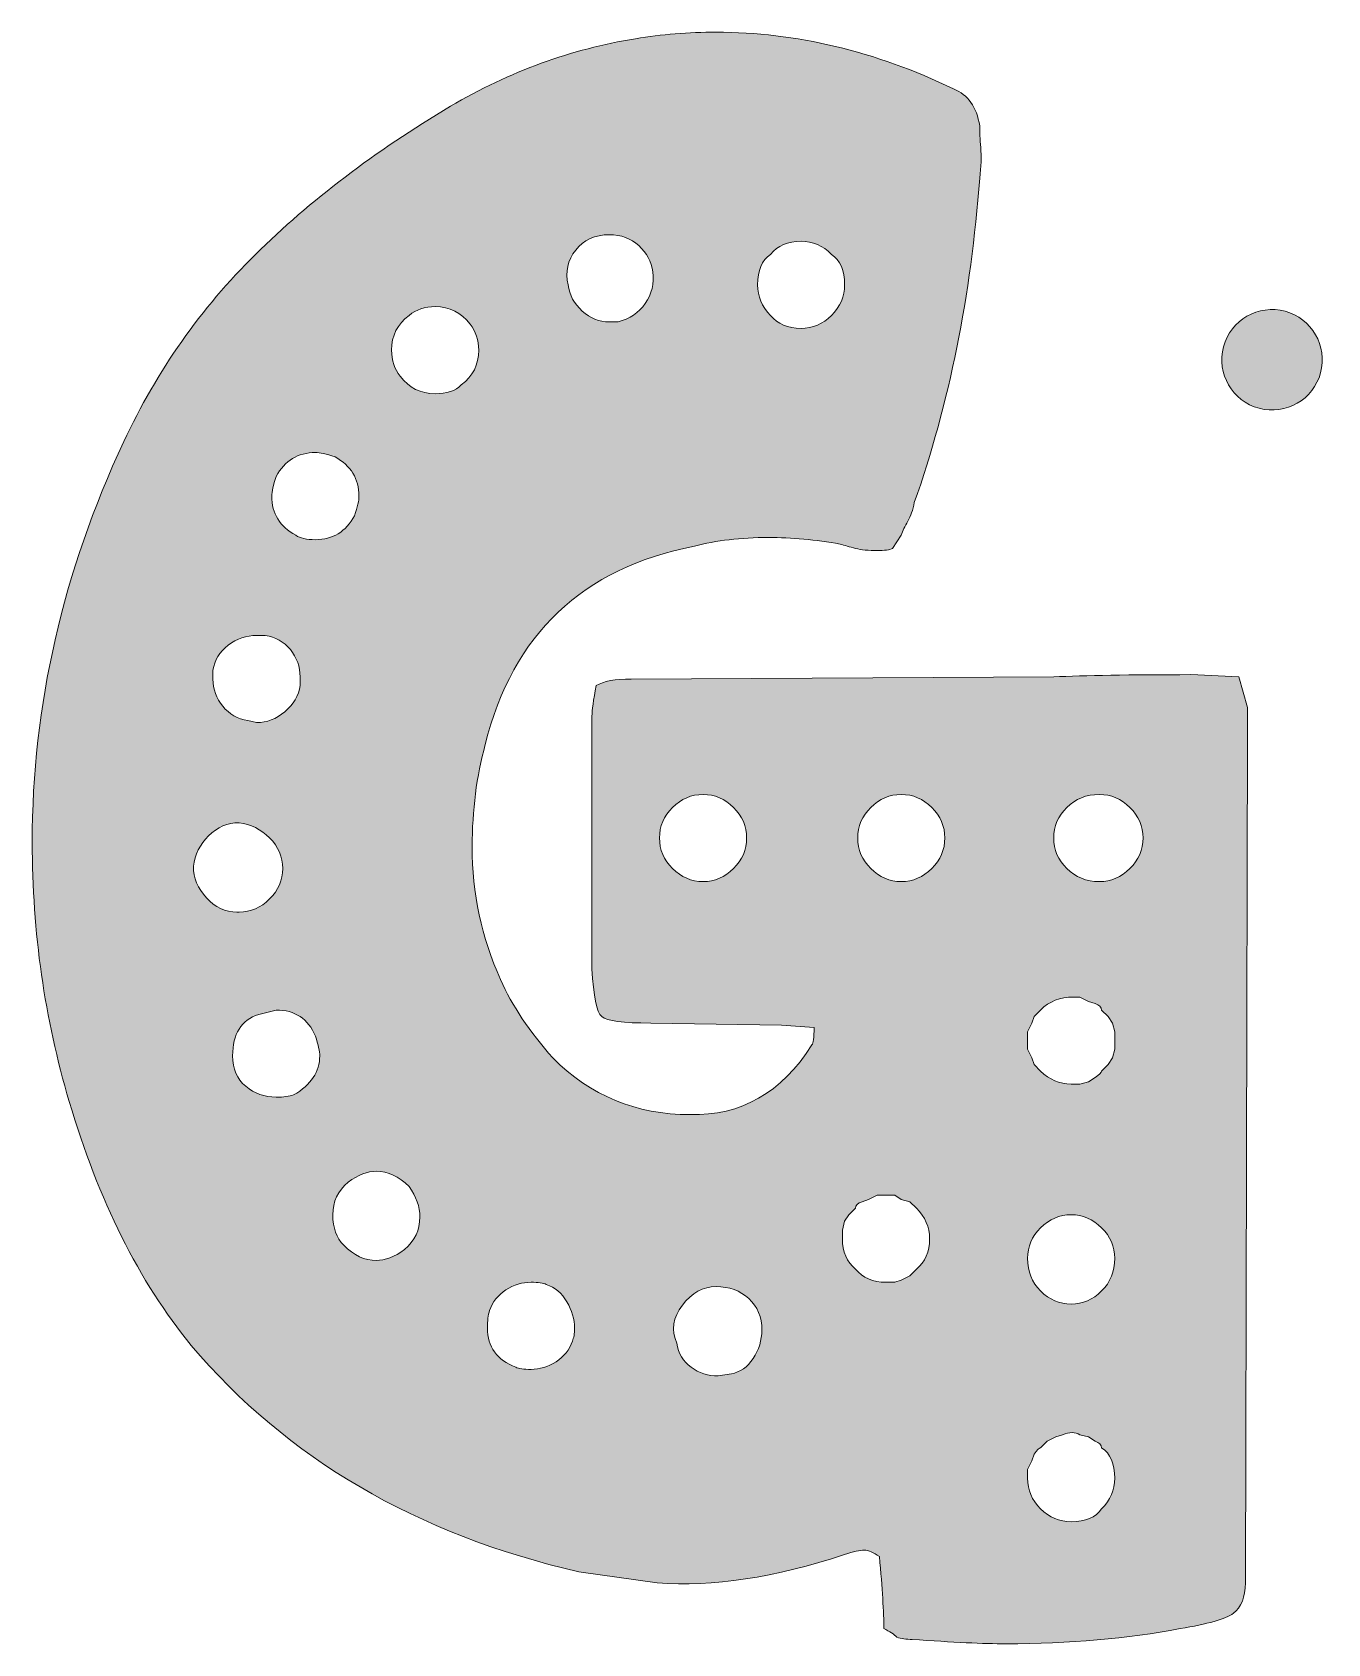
# Model space of a CAD drawing. Header units: inches. Extents: x 111 to 968, y -1008 to -73.
# Drawn here: x 298.6 to 477, y -1007.6 to -785.7 of the extents above; entities that cross this region are included whole.
import ezdxf

# ---------------------------------------------------------------- set-up
doc = ezdxf.new("R2010")
doc.units = ezdxf.units.IN
doc.header["$MEASUREMENT"] = 0
doc.layers.add('Layer 1', color=7, linetype='Continuous')

# ---------------------------------------------------------------- blocks, each defined once
blk = doc.blocks.new('block 2')
at = {"layer": 'Layer 1', "true_color": 0xffffff}
h = blk.add_hatch(color=7, dxfattribs=at)
h.dxf.hatch_style = 2
edge = h.paths.add_edge_path()
edge.add_spline(control_points=[(458.17, -874.18), (449.77, -874.18), (443.47, -874.28), (439.27, -874.48), (439.27, -874.48), (381.09, -874.78), (381.09, -874.78), (378.89, -874.78), (377.29, -875.08), (376.29, -875.68), (375.89, -877.68), (375.69, -879.08), (375.69, -879.88), (375.69, -879.88), (375.69, -890.08), (375.69, -890.08), (375.69, -890.08), (375.69, -914.67), (375.69, -914.67), (375.89, -918.47), (376.34, -920.66), (377.04, -921.26), (377.74, -921.86), (379.99, -922.16), (383.79, -922.16), (383.79, -922.16), (401.79, -922.46), (401.79, -922.46), (401.79, -922.46), (406.28, -922.76), (406.28, -922.76), (406.28, -924.17), (406.18, -924.97), (405.98, -925.16), (401.79, -931.76), (396.19, -934.96), (389.19, -934.76), (381.79, -934.76), (375.49, -932.16), (370.3, -926.96), (367.1, -923.36), (364.7, -919.76), (363.1, -916.17), (360.5, -910.37), (359.2, -904.27), (359.2, -897.87), (359.2, -892.88), (359.8, -888.18), (361, -883.78), (364.8, -868.59), (374.39, -859.49), (389.79, -856.49), (392.79, -855.69), (396.19, -855.29), (399.99, -855.29), (403.18, -855.29), (406.48, -855.59), (409.88, -856.19), (410.48, -856.39), (411.18, -856.59), (411.98, -856.79), (412.78, -856.99), (413.78, -857.09), (414.98, -857.09), (415.98, -857.09), (416.68, -856.99), (417.08, -856.79), (417.08, -856.79), (418.28, -854.99), (418.28, -854.99), (418.48, -854.39), (418.78, -853.74), (419.18, -853.04), (419.58, -852.34), (419.88, -851.49), (420.08, -850.49), (424.88, -836.89), (427.88, -822), (429.08, -805.8), (429.27, -804.21), (429.33, -802.8), (429.23, -801.6), (429.12, -800.4), (429.08, -799.41), (429.08, -798.61), (428.67, -796.01), (427.47, -794.31), (425.48, -793.51), (414.68, -788.31), (403.78, -785.71), (392.79, -785.71), (388.99, -785.71), (385.29, -786.01), (381.69, -786.61), (372.89, -788.01), (364.4, -791.11), (356.2, -795.91), (345.8, -802.11), (336.86, -808.91), (329.36, -816.3), (321.86, -823.7), (315.81, -832.3), (311.22, -842.09), (302.82, -860.08), (298.62, -878.48), (298.62, -897.27), (298.62, -909.67), (300.32, -921.56), (303.72, -932.96), (307.72, -946.56), (313.32, -957.75), (320.51, -966.55), (333.71, -982.14), (351.5, -992.54), (373.9, -997.74), (373.9, -997.74), (384.69, -999.24), (384.69, -999.24), (392.29, -999.84), (400.89, -998.54), (410.48, -995.34), (411.68, -994.94), (412.58, -994.74), (413.18, -994.74), (413.78, -994.74), (414.48, -995.04), (415.28, -995.64), (415.68, -1000.04), (415.88, -1003.33), (415.88, -1005.54), (416.68, -1005.93), (417.28, -1006.33), (417.68, -1006.74), (418.28, -1006.93), (418.98, -1007.04), (419.78, -1007.04), (425.37, -1007.43), (429.68, -1007.64), (432.68, -1007.64), (441.47, -1007.64), (449.47, -1006.93), (456.67, -1005.54), (460.46, -1004.94), (462.91, -1004.23), (464.01, -1003.44), (465.11, -1002.64), (465.66, -1001.23), (465.66, -999.24), (465.66, -999.24), (465.96, -882.28), (465.96, -882.28), (465.96, -882.28), (465.96, -878.68), (465.96, -878.68), (465.96, -878.68), (464.76, -874.48), (464.76, -874.48), (464.76, -874.48), (458.17, -874.18), (458.17, -874.18)], knot_values=[0, 0, 0, 0, 1, 1, 1, 2, 2, 2, 3, 3, 3, 4, 4, 4, 5, 5, 5, 6, 6, 6, 7, 7, 7, 8, 8, 8, 9, 9, 9, 10, 10, 10, 11, 11, 11, 12, 12, 12, 13, 13, 13, 14, 14, 14, 15, 15, 15, 16, 16, 16, 17, 17, 17, 18, 18, 18, 19, 19, 19, 20, 20, 20, 21, 21, 21, 22, 22, 22, 23, 23, 23, 24, 24, 24, 25, 25, 25, 26, 26, 26, 27, 27, 27, 28, 28, 28, 29, 29, 29, 30, 30, 30, 31, 31, 31, 32, 32, 32, 33, 33, 33, 34, 34, 34, 35, 35, 35, 36, 36, 36, 37, 37, 37, 38, 38, 38, 39, 39, 39, 40, 40, 40, 41, 41, 41, 42, 42, 42, 43, 43, 43, 44, 44, 44, 45, 45, 45, 46, 46, 46, 47, 47, 47, 48, 48, 48, 49, 49, 49, 50, 50, 50, 51, 51, 51, 52, 52, 52, 53, 53, 53, 53], degree=3, periodic=1)
edge = h.paths.add_edge_path()
edge.add_spline(control_points=[(395.19, -900.87), (393.99, -902.07), (392.59, -902.67), (390.99, -902.67), (389.39, -902.67), (387.99, -902.07), (386.79, -900.87), (385.59, -899.67), (384.99, -898.28), (384.99, -896.67), (384.99, -895.07), (385.59, -893.67), (386.79, -892.47), (387.99, -891.27), (389.39, -890.68), (390.99, -890.68), (392.59, -890.68), (393.99, -891.27), (395.19, -892.47), (396.39, -893.67), (396.99, -895.07), (396.99, -896.67), (396.99, -898.28), (396.39, -899.67), (395.19, -900.87)], knot_values=[0, 0, 0, 0, 1, 1, 1, 2, 2, 2, 3, 3, 3, 4, 4, 4, 5, 5, 5, 6, 6, 6, 7, 7, 7, 8, 8, 8, 8], degree=3, periodic=1)
edge = h.paths.add_edge_path()
edge.add_spline(control_points=[(400.29, -816.3), (401.28, -815.1), (402.69, -814.5), (404.48, -814.5), (406.08, -814.5), (407.48, -815.1), (408.68, -816.3), (409.88, -817.1), (410.48, -818.5), (410.48, -820.5), (410.48, -822.1), (409.88, -823.5), (408.68, -824.7), (407.48, -825.9), (406.08, -826.5), (404.48, -826.5), (402.69, -826.5), (401.28, -825.9), (400.29, -824.7), (399.09, -823.5), (398.49, -822.1), (398.49, -820.5), (398.49, -818.5), (399.09, -817.1), (400.29, -816.3)], knot_values=[0, 0, 0, 0, 1, 1, 1, 2, 2, 2, 3, 3, 3, 4, 4, 4, 5, 5, 5, 6, 6, 6, 7, 7, 7, 8, 8, 8, 8], degree=3, periodic=1)
edge = h.paths.add_edge_path()
edge.add_spline(control_points=[(373.45, -815.7), (374.54, -814.3), (376.09, -813.6), (378.09, -813.6), (379.69, -813.6), (381.04, -814.1), (382.14, -815.1), (383.24, -816.1), (383.89, -817.3), (384.09, -818.7), (384.29, -820.3), (383.94, -821.75), (383.04, -823.05), (382.14, -824.35), (380.89, -825.2), (379.29, -825.6), (379.29, -825.6), (378.09, -825.6), (378.09, -825.6), (376.69, -825.6), (375.44, -825.1), (374.35, -824.1), (373.24, -823.1), (372.59, -821.9), (372.4, -820.5), (371.99, -818.7), (372.34, -817.1), (373.45, -815.7)], knot_values=[0, 0, 0, 0, 1, 1, 1, 2, 2, 2, 3, 3, 3, 4, 4, 4, 5, 5, 5, 6, 6, 6, 7, 7, 7, 8, 8, 8, 9, 9, 9, 9], degree=3, periodic=1)
edge = h.paths.add_edge_path()
edge.add_spline(control_points=[(332.21, -846.89), (333.41, -844.69), (335.21, -843.59), (337.61, -843.59), (338.21, -843.59), (339.11, -843.79), (340.31, -844.19), (342.5, -845.39), (343.61, -847.19), (343.61, -849.59), (343.61, -850.19), (343.4, -851.09), (343.01, -852.29), (341.81, -854.49), (340.01, -855.59), (337.61, -855.59), (336.41, -855.59), (335.51, -855.39), (334.91, -854.99), (332.71, -853.79), (331.61, -851.99), (331.61, -849.59), (331.61, -848.99), (331.81, -848.09), (332.21, -846.89)], knot_values=[0, 0, 0, 0, 1, 1, 1, 2, 2, 2, 3, 3, 3, 4, 4, 4, 5, 5, 5, 6, 6, 6, 7, 7, 7, 8, 8, 8, 8], degree=3, periodic=1)
edge = h.paths.add_edge_path()
edge.add_spline(control_points=[(323.51, -873.58), (323.71, -872.18), (324.41, -871.03), (325.61, -870.13), (326.81, -869.23), (328.11, -868.78), (329.51, -868.78), (329.51, -868.78), (330.71, -868.78), (330.71, -868.78), (332.11, -868.98), (333.26, -869.64), (334.16, -870.73), (335.06, -871.83), (335.51, -873.08), (335.51, -874.48), (335.51, -874.48), (335.51, -875.68), (335.51, -875.68), (335.31, -877.08), (334.61, -878.28), (333.41, -879.28), (332.21, -880.28), (330.91, -880.78), (329.51, -880.78), (329.51, -880.78), (328.31, -880.48), (328.31, -880.48), (326.91, -880.28), (325.76, -879.63), (324.86, -878.53), (323.96, -877.43), (323.51, -876.18), (323.51, -874.78), (323.51, -874.78), (323.51, -873.58), (323.51, -873.58)], knot_values=[0, 0, 0, 0, 1, 1, 1, 2, 2, 2, 3, 3, 3, 4, 4, 4, 5, 5, 5, 6, 6, 6, 7, 7, 7, 8, 8, 8, 9, 9, 9, 10, 10, 10, 11, 11, 11, 12, 12, 12, 12], degree=3, periodic=1)
edge = h.paths.add_edge_path()
edge.add_spline(control_points=[(322.61, -904.92), (321.41, -903.62), (320.81, -902.17), (320.81, -900.57), (321.01, -898.97), (321.71, -897.57), (322.91, -896.37), (324.11, -895.17), (325.51, -894.57), (327.11, -894.57), (328.71, -894.78), (330.11, -895.47), (331.31, -896.67), (332.51, -897.87), (333.11, -899.27), (333.11, -900.87), (333.11, -902.47), (332.51, -903.87), (331.31, -905.07), (330.11, -906.27), (328.71, -906.87), (327.11, -906.87), (327.11, -906.87), (326.81, -906.87), (326.81, -906.87), (325.21, -906.87), (323.81, -906.22), (322.61, -904.92)], knot_values=[0, 0, 0, 0, 1, 1, 1, 2, 2, 2, 3, 3, 3, 4, 4, 4, 5, 5, 5, 6, 6, 6, 7, 7, 7, 8, 8, 8, 9, 9, 9, 9], degree=3, periodic=1)
edge = h.paths.add_edge_path()
edge.add_spline(control_points=[(334.61, -932.06), (334.01, -932.26), (333.21, -932.36), (332.21, -932.36), (330.61, -932.36), (329.21, -931.86), (328.01, -930.86), (326.81, -929.86), (326.21, -928.46), (326.21, -926.66), (326.21, -923.66), (327.41, -921.77), (329.81, -920.96), (329.81, -920.96), (332.21, -920.36), (332.21, -920.36), (334.81, -920.36), (336.6, -921.56), (337.61, -923.96), (338.01, -925.16), (338.21, -926.06), (338.21, -926.66), (338.21, -928.87), (337.01, -930.66), (334.61, -932.06)], knot_values=[0, 0, 0, 0, 1, 1, 1, 2, 2, 2, 3, 3, 3, 4, 4, 4, 5, 5, 5, 6, 6, 6, 7, 7, 7, 8, 8, 8, 8], degree=3, periodic=1)
edge = h.paths.add_edge_path()
edge.add_spline(control_points=[(349.9, -953.35), (348.5, -954.36), (347.2, -954.85), (346, -954.85), (344.4, -954.85), (342.9, -954.16), (341.51, -952.75), (340.5, -951.76), (340.01, -950.36), (340.01, -948.56), (340.01, -946.76), (340.7, -945.26), (342.11, -944.06), (343.5, -943.06), (344.8, -942.56), (346, -942.56), (347.6, -942.56), (349.1, -943.26), (350.5, -944.66), (351.5, -946.06), (352, -947.46), (352, -948.86), (352, -950.66), (351.3, -952.15), (349.9, -953.35)], knot_values=[0, 0, 0, 0, 1, 1, 1, 2, 2, 2, 3, 3, 3, 4, 4, 4, 5, 5, 5, 6, 6, 6, 7, 7, 7, 8, 8, 8, 8], degree=3, periodic=1)
edge = h.paths.add_edge_path()
edge.add_spline(control_points=[(357.7, -834.29), (356.9, -835.1), (355.7, -835.49), (354.1, -835.49), (352.1, -835.49), (350.5, -834.7), (349.3, -833.09), (348.5, -832.1), (348.1, -830.9), (348.1, -829.5), (348.1, -827.5), (348.9, -825.9), (350.5, -824.7), (351.5, -823.9), (352.7, -823.5), (354.1, -823.5), (356.1, -823.5), (357.7, -824.3), (358.9, -825.9), (359.7, -826.9), (360.1, -828.1), (360.1, -829.5), (360.1, -831.5), (359.3, -833.09), (357.7, -834.29)], knot_values=[0, 0, 0, 0, 1, 1, 1, 2, 2, 2, 3, 3, 3, 4, 4, 4, 5, 5, 5, 6, 6, 6, 7, 7, 7, 8, 8, 8, 8], degree=3, periodic=1)
edge = h.paths.add_edge_path()
edge.add_spline(control_points=[(373, -965.95), (372.59, -967.15), (371.84, -968.1), (370.75, -968.8), (369.64, -969.5), (368.5, -969.85), (367.3, -969.85), (366.29, -969.85), (365.6, -969.75), (365.2, -969.55), (362.6, -968.55), (361.3, -966.75), (361.3, -964.15), (361.3, -963.15), (361.4, -962.35), (361.6, -961.75), (362, -960.55), (362.75, -959.6), (363.85, -958.9), (364.94, -958.2), (366.1, -957.85), (367.3, -957.85), (368.3, -957.85), (368.99, -957.96), (369.4, -958.15), (370.6, -958.56), (371.54, -959.35), (372.25, -960.55), (372.94, -961.75), (373.3, -962.95), (373.3, -964.15), (373.3, -964.95), (373.19, -965.55), (373, -965.95)], knot_values=[0, 0, 0, 0, 1, 1, 1, 2, 2, 2, 3, 3, 3, 4, 4, 4, 5, 5, 5, 6, 6, 6, 7, 7, 7, 8, 8, 8, 9, 9, 9, 10, 10, 10, 11, 11, 11, 11], degree=3, periodic=1)
edge = h.paths.add_edge_path()
edge.add_spline(control_points=[(397.89, -968.35), (397.09, -969.55), (396.09, -970.25), (394.89, -970.45), (394.89, -970.45), (393.09, -970.75), (393.09, -970.75), (391.69, -970.75), (390.44, -970.35), (389.34, -969.55), (388.24, -968.75), (387.59, -967.65), (387.39, -966.25), (386.59, -964.45), (386.84, -962.7), (388.14, -961), (389.44, -959.3), (390.99, -958.45), (392.79, -958.45), (394.59, -958.45), (396.09, -959.01), (397.29, -960.1), (398.49, -961.2), (399.09, -962.65), (399.09, -964.45), (399.09, -965.85), (398.68, -967.15), (397.89, -968.35)], knot_values=[0, 0, 0, 0, 1, 1, 1, 2, 2, 2, 3, 3, 3, 4, 4, 4, 5, 5, 5, 6, 6, 6, 7, 7, 7, 8, 8, 8, 9, 9, 9, 9], degree=3, periodic=1)
edge = h.paths.add_edge_path()
edge.add_spline(control_points=[(420.38, -956.05), (420.38, -956.05), (419.48, -956.95), (419.48, -956.95), (419.48, -956.95), (418.28, -957.55), (418.28, -957.55), (418.28, -957.55), (417.38, -957.85), (417.38, -957.85), (417.38, -957.85), (416.18, -957.85), (416.18, -957.85), (414.38, -957.85), (412.98, -957.25), (411.98, -956.05), (410.78, -955.05), (410.18, -953.65), (410.18, -951.85), (410.18, -951.85), (410.18, -950.66), (410.18, -950.66), (410.18, -950.66), (410.48, -949.46), (410.48, -949.46), (410.48, -949.46), (411.08, -948.56), (411.08, -948.56), (411.08, -948.56), (411.98, -947.66), (411.98, -947.66), (411.98, -947.26), (412.28, -946.96), (412.88, -946.76), (412.88, -946.76), (413.78, -946.46), (413.78, -946.46), (413.78, -946.46), (414.98, -945.86), (414.98, -945.86), (414.98, -945.86), (417.38, -945.86), (417.38, -945.86), (417.38, -945.86), (418.28, -946.46), (418.28, -946.46), (418.28, -946.46), (419.48, -946.76), (419.48, -946.76), (419.48, -946.76), (420.38, -947.66), (420.38, -947.66), (421.58, -948.86), (422.18, -950.26), (422.18, -951.85), (422.18, -953.65), (421.58, -955.05), (420.38, -956.05)], knot_values=[0, 0, 0, 0, 1, 1, 1, 2, 2, 2, 3, 3, 3, 4, 4, 4, 5, 5, 5, 6, 6, 6, 7, 7, 7, 8, 8, 8, 9, 9, 9, 10, 10, 10, 11, 11, 11, 12, 12, 12, 13, 13, 13, 14, 14, 14, 15, 15, 15, 16, 16, 16, 17, 17, 17, 18, 18, 18, 19, 19, 19, 19], degree=3, periodic=1)
edge = h.paths.add_edge_path()
edge.add_spline(control_points=[(422.48, -900.87), (421.28, -902.07), (419.88, -902.67), (418.28, -902.67), (416.68, -902.67), (415.28, -902.07), (414.08, -900.87), (412.88, -899.67), (412.28, -898.28), (412.28, -896.67), (412.28, -895.07), (412.88, -893.67), (414.08, -892.47), (415.28, -891.27), (416.68, -890.68), (418.28, -890.68), (419.88, -890.68), (421.28, -891.27), (422.48, -892.47), (423.68, -893.67), (424.28, -895.07), (424.28, -896.67), (424.28, -898.28), (423.68, -899.67), (422.48, -900.87)], knot_values=[0, 0, 0, 0, 1, 1, 1, 2, 2, 2, 3, 3, 3, 4, 4, 4, 5, 5, 5, 6, 6, 6, 7, 7, 7, 8, 8, 8, 8], degree=3, periodic=1)
edge = h.paths.add_edge_path()
edge.add_spline(control_points=[(445.87, -989.04), (445.07, -990.24), (443.67, -990.84), (441.67, -990.84), (440.07, -990.84), (438.67, -990.24), (437.47, -989.04), (436.27, -987.84), (435.67, -986.45), (435.67, -984.84), (435.67, -984.84), (435.67, -983.64), (435.67, -983.64), (435.67, -983.64), (436.27, -982.44), (436.27, -982.44), (436.27, -982.44), (436.57, -981.54), (436.57, -981.54), (436.97, -980.94), (437.27, -980.64), (437.47, -980.64), (437.47, -980.64), (438.37, -979.74), (438.37, -979.74), (438.37, -979.74), (439.57, -979.15), (439.57, -979.15), (439.57, -979.15), (440.47, -978.85), (440.47, -978.85), (441.47, -978.45), (442.27, -978.45), (442.87, -978.85), (442.87, -978.85), (444.07, -979.15), (444.07, -979.15), (444.07, -979.15), (444.97, -979.74), (444.97, -979.74), (445.57, -979.95), (445.87, -980.25), (445.87, -980.64), (447.07, -981.45), (447.67, -982.85), (447.67, -984.84), (447.67, -986.45), (447.07, -987.84), (445.87, -989.04)], knot_values=[0, 0, 0, 0, 1, 1, 1, 2, 2, 2, 3, 3, 3, 4, 4, 4, 5, 5, 5, 6, 6, 6, 7, 7, 7, 8, 8, 8, 9, 9, 9, 10, 10, 10, 11, 11, 11, 12, 12, 12, 13, 13, 13, 14, 14, 14, 15, 15, 15, 16, 16, 16, 16], degree=3, periodic=1)
edge = h.paths.add_edge_path()
edge.add_spline(control_points=[(445.87, -959.05), (444.67, -960.25), (443.27, -960.85), (441.67, -960.85), (440.07, -960.85), (438.67, -960.25), (437.47, -959.05), (436.27, -957.85), (435.67, -956.35), (435.67, -954.55), (435.67, -952.96), (436.27, -951.55), (437.47, -950.36), (438.67, -949.16), (440.07, -948.56), (441.67, -948.56), (443.27, -948.56), (444.67, -949.16), (445.87, -950.36), (447.07, -951.55), (447.67, -952.96), (447.67, -954.55), (447.67, -956.35), (447.07, -957.85), (445.87, -959.05)], knot_values=[0, 0, 0, 0, 1, 1, 1, 2, 2, 2, 3, 3, 3, 4, 4, 4, 5, 5, 5, 6, 6, 6, 7, 7, 7, 8, 8, 8, 8], degree=3, periodic=1)
edge = h.paths.add_edge_path()
edge.add_spline(control_points=[(447.67, -924.56), (447.67, -924.56), (447.67, -925.76), (447.67, -925.76), (447.67, -925.76), (447.37, -926.96), (447.37, -926.96), (447.37, -926.96), (446.77, -927.86), (446.77, -927.86), (446.77, -927.86), (445.87, -928.76), (445.87, -928.76), (445.87, -928.96), (445.57, -929.26), (444.97, -929.66), (444.97, -929.66), (444.07, -930.26), (444.07, -930.26), (444.07, -930.26), (442.87, -930.56), (442.87, -930.56), (442.87, -930.56), (441.67, -930.56), (441.67, -930.56), (440.07, -930.56), (438.67, -929.96), (437.47, -928.76), (437.47, -928.76), (436.57, -927.86), (436.57, -927.86), (436.57, -927.86), (436.27, -926.96), (436.27, -926.96), (436.27, -926.96), (435.67, -925.76), (435.67, -925.76), (435.67, -925.76), (435.67, -924.56), (435.67, -924.56), (435.67, -924.56), (435.67, -923.36), (435.67, -923.36), (435.67, -923.36), (436.27, -922.16), (436.27, -922.16), (436.27, -922.16), (436.57, -921.26), (436.57, -921.26), (436.57, -921.26), (437.47, -920.36), (437.47, -920.36), (438.67, -919.17), (440.17, -918.57), (441.97, -918.57), (441.97, -918.57), (442.87, -918.57), (442.87, -918.57), (442.87, -918.57), (444.07, -919.17), (444.07, -919.17), (444.07, -919.17), (444.97, -919.47), (444.97, -919.47), (445.57, -919.67), (445.87, -919.97), (445.87, -920.36), (445.87, -920.36), (446.77, -921.26), (446.77, -921.26), (446.77, -921.26), (447.37, -922.16), (447.37, -922.16), (447.37, -922.16), (447.67, -923.36), (447.67, -923.36), (447.67, -923.36), (447.67, -924.56), (447.67, -924.56)], knot_values=[0, 0, 0, 0, 1, 1, 1, 2, 2, 2, 3, 3, 3, 4, 4, 4, 5, 5, 5, 6, 6, 6, 7, 7, 7, 8, 8, 8, 9, 9, 9, 10, 10, 10, 11, 11, 11, 12, 12, 12, 13, 13, 13, 14, 14, 14, 15, 15, 15, 16, 16, 16, 17, 17, 17, 18, 18, 18, 19, 19, 19, 20, 20, 20, 21, 21, 21, 22, 22, 22, 23, 23, 23, 24, 24, 24, 25, 25, 25, 26, 26, 26, 26], degree=3, periodic=1)
edge = h.paths.add_edge_path()
edge.add_spline(control_points=[(449.77, -900.87), (448.57, -902.07), (447.17, -902.67), (445.57, -902.67), (443.77, -902.67), (442.27, -902.07), (441.07, -900.87), (439.87, -899.67), (439.27, -898.28), (439.27, -896.67), (439.27, -895.07), (439.87, -893.67), (441.07, -892.47), (442.27, -891.27), (443.77, -890.68), (445.57, -890.68), (447.17, -890.68), (448.57, -891.27), (449.77, -892.47), (450.97, -893.67), (451.57, -895.07), (451.57, -896.67), (451.57, -898.28), (450.97, -899.67), (449.77, -900.87)], knot_values=[0, 0, 0, 0, 1, 1, 1, 2, 2, 2, 3, 3, 3, 4, 4, 4, 5, 5, 5, 6, 6, 6, 7, 7, 7, 8, 8, 8, 8], degree=3, periodic=1)
h = blk.add_hatch(color=7, dxfattribs=at)
h.dxf.hatch_style = 2
edge = h.paths.add_edge_path()
edge.add_spline(control_points=[(471.13, -824.14), (467.44, -823.15), (463.64, -825.34), (462.66, -829.03), (461.67, -832.72), (463.86, -836.51), (467.55, -837.5), (471.24, -838.49), (475.03, -836.3), (476.02, -832.61), (477.01, -828.92), (474.82, -825.12), (471.13, -824.14)], knot_values=[0, 0, 0, 0, 1, 1, 1, 2, 2, 2, 3, 3, 3, 4, 4, 4, 4], degree=3, periodic=1)
at = {"layer": 'Layer 1', "lineweight": 0}
for points, knots in [([(458.17, -874.18), (449.77, -874.18), (443.47, -874.28), (439.27, -874.48), (439.27, -874.48), (381.09, -874.78), (381.09, -874.78), (378.89, -874.78), (377.29, -875.08), (376.29, -875.68), (375.89, -877.68), (375.69, -879.08), (375.69, -879.88), (375.69, -879.88), (375.69, -890.08), (375.69, -890.08), (375.69, -890.08), (375.69, -914.67), (375.69, -914.67), (375.89, -918.47), (376.34, -920.66), (377.04, -921.26), (377.74, -921.86), (379.99, -922.16), (383.79, -922.16), (383.79, -922.16), (401.79, -922.46), (401.79, -922.46), (401.79, -922.46), (406.28, -922.76), (406.28, -922.76), (406.28, -924.17), (406.18, -924.97), (405.98, -925.16), (401.79, -931.76), (396.19, -934.96), (389.19, -934.76), (381.79, -934.76), (375.49, -932.16), (370.3, -926.96), (367.1, -923.36), (364.7, -919.76), (363.1, -916.17), (360.5, -910.37), (359.2, -904.27), (359.2, -897.87), (359.2, -892.88), (359.8, -888.18), (361, -883.78), (364.8, -868.59), (374.39, -859.49), (389.79, -856.49), (392.79, -855.69), (396.19, -855.29), (399.99, -855.29), (403.18, -855.29), (406.48, -855.59), (409.88, -856.19), (410.48, -856.39), (411.18, -856.59), (411.98, -856.79), (412.78, -856.99), (413.78, -857.09), (414.98, -857.09), (415.98, -857.09), (416.68, -856.99), (417.08, -856.79), (417.08, -856.79), (418.28, -854.99), (418.28, -854.99), (418.48, -854.39), (418.78, -853.74), (419.18, -853.04), (419.58, -852.34), (419.88, -851.49), (420.08, -850.49), (424.88, -836.89), (427.88, -822), (429.08, -805.8), (429.27, -804.21), (429.33, -802.8), (429.23, -801.6), (429.12, -800.4), (429.08, -799.41), (429.08, -798.61), (428.67, -796.01), (427.47, -794.31), (425.48, -793.51), (414.68, -788.31), (403.78, -785.71), (392.79, -785.71), (388.99, -785.71), (385.29, -786.01), (381.69, -786.61), (372.89, -788.01), (364.4, -791.11), (356.2, -795.91), (345.8, -802.11), (336.86, -808.91), (329.36, -816.3), (321.86, -823.7), (315.81, -832.3), (311.22, -842.09), (302.82, -860.08), (298.62, -878.48), (298.62, -897.27), (298.62, -909.67), (300.32, -921.56), (303.72, -932.96), (307.72, -946.56), (313.32, -957.75), (320.51, -966.55), (333.71, -982.14), (351.5, -992.54), (373.9, -997.74), (373.9, -997.74), (384.69, -999.24), (384.69, -999.24), (392.29, -999.84), (400.89, -998.54), (410.48, -995.34), (411.68, -994.94), (412.58, -994.74), (413.18, -994.74), (413.78, -994.74), (414.48, -995.04), (415.28, -995.64), (415.68, -1000.04), (415.88, -1003.33), (415.88, -1005.54), (416.68, -1005.93), (417.28, -1006.33), (417.68, -1006.74), (418.28, -1006.93), (418.98, -1007.04), (419.78, -1007.04), (425.37, -1007.43), (429.68, -1007.64), (432.68, -1007.64), (441.47, -1007.64), (449.47, -1006.93), (456.67, -1005.54), (460.46, -1004.94), (462.91, -1004.23), (464.01, -1003.44), (465.11, -1002.64), (465.66, -1001.23), (465.66, -999.24), (465.66, -999.24), (465.96, -882.28), (465.96, -882.28), (465.96, -882.28), (465.96, -878.68), (465.96, -878.68), (465.96, -878.68), (464.76, -874.48), (464.76, -874.48), (464.76, -874.48), (458.17, -874.18), (458.17, -874.18)], [0, 0, 0, 0, 1, 1, 1, 2, 2, 2, 3, 3, 3, 4, 4, 4, 5, 5, 5, 6, 6, 6, 7, 7, 7, 8, 8, 8, 9, 9, 9, 10, 10, 10, 11, 11, 11, 12, 12, 12, 13, 13, 13, 14, 14, 14, 15, 15, 15, 16, 16, 16, 17, 17, 17, 18, 18, 18, 19, 19, 19, 20, 20, 20, 21, 21, 21, 22, 22, 22, 23, 23, 23, 24, 24, 24, 25, 25, 25, 26, 26, 26, 27, 27, 27, 28, 28, 28, 29, 29, 29, 30, 30, 30, 31, 31, 31, 32, 32, 32, 33, 33, 33, 34, 34, 34, 35, 35, 35, 36, 36, 36, 37, 37, 37, 38, 38, 38, 39, 39, 39, 40, 40, 40, 41, 41, 41, 42, 42, 42, 43, 43, 43, 44, 44, 44, 45, 45, 45, 46, 46, 46, 47, 47, 47, 48, 48, 48, 49, 49, 49, 50, 50, 50, 51, 51, 51, 52, 52, 52, 53, 53, 53, 53]), ([(373.45, -815.7), (374.54, -814.3), (376.09, -813.6), (378.09, -813.6), (379.69, -813.6), (381.04, -814.1), (382.14, -815.1), (383.24, -816.1), (383.89, -817.3), (384.09, -818.7), (384.29, -820.3), (383.94, -821.75), (383.04, -823.05), (382.14, -824.35), (380.89, -825.2), (379.29, -825.6), (379.29, -825.6), (378.09, -825.6), (378.09, -825.6), (376.69, -825.6), (375.44, -825.1), (374.35, -824.1), (373.24, -823.1), (372.59, -821.9), (372.4, -820.5), (371.99, -818.7), (372.34, -817.1), (373.45, -815.7)], [0, 0, 0, 0, 1, 1, 1, 2, 2, 2, 3, 3, 3, 4, 4, 4, 5, 5, 5, 6, 6, 6, 7, 7, 7, 8, 8, 8, 9, 9, 9, 9]), ([(400.29, -816.3), (401.28, -815.1), (402.69, -814.5), (404.48, -814.5), (406.08, -814.5), (407.48, -815.1), (408.68, -816.3), (409.88, -817.1), (410.48, -818.5), (410.48, -820.5), (410.48, -822.1), (409.88, -823.5), (408.68, -824.7), (407.48, -825.9), (406.08, -826.5), (404.48, -826.5), (402.69, -826.5), (401.28, -825.9), (400.29, -824.7), (399.09, -823.5), (398.49, -822.1), (398.49, -820.5), (398.49, -818.5), (399.09, -817.1), (400.29, -816.3)], [0, 0, 0, 0, 1, 1, 1, 2, 2, 2, 3, 3, 3, 4, 4, 4, 5, 5, 5, 6, 6, 6, 7, 7, 7, 8, 8, 8, 8]), ([(471.13, -824.14), (467.44, -823.15), (463.64, -825.34), (462.66, -829.03), (461.67, -832.72), (463.86, -836.51), (467.55, -837.5), (471.24, -838.49), (475.03, -836.3), (476.02, -832.61), (477.01, -828.92), (474.82, -825.12), (471.13, -824.14)], [0, 0, 0, 0, 1, 1, 1, 2, 2, 2, 3, 3, 3, 4, 4, 4, 4]), ([(357.7, -834.29), (356.9, -835.1), (355.7, -835.49), (354.1, -835.49), (352.1, -835.49), (350.5, -834.7), (349.3, -833.09), (348.5, -832.1), (348.1, -830.9), (348.1, -829.5), (348.1, -827.5), (348.9, -825.9), (350.5, -824.7), (351.5, -823.9), (352.7, -823.5), (354.1, -823.5), (356.1, -823.5), (357.7, -824.3), (358.9, -825.9), (359.7, -826.9), (360.1, -828.1), (360.1, -829.5), (360.1, -831.5), (359.3, -833.09), (357.7, -834.29)], [0, 0, 0, 0, 1, 1, 1, 2, 2, 2, 3, 3, 3, 4, 4, 4, 5, 5, 5, 6, 6, 6, 7, 7, 7, 8, 8, 8, 8]), ([(332.21, -846.89), (333.41, -844.69), (335.21, -843.59), (337.61, -843.59), (338.21, -843.59), (339.11, -843.79), (340.31, -844.19), (342.5, -845.39), (343.61, -847.19), (343.61, -849.59), (343.61, -850.19), (343.4, -851.09), (343.01, -852.29), (341.81, -854.49), (340.01, -855.59), (337.61, -855.59), (336.41, -855.59), (335.51, -855.39), (334.91, -854.99), (332.71, -853.79), (331.61, -851.99), (331.61, -849.59), (331.61, -848.99), (331.81, -848.09), (332.21, -846.89)], [0, 0, 0, 0, 1, 1, 1, 2, 2, 2, 3, 3, 3, 4, 4, 4, 5, 5, 5, 6, 6, 6, 7, 7, 7, 8, 8, 8, 8]), ([(323.51, -873.58), (323.71, -872.18), (324.41, -871.03), (325.61, -870.13), (326.81, -869.23), (328.11, -868.78), (329.51, -868.78), (329.51, -868.78), (330.71, -868.78), (330.71, -868.78), (332.11, -868.98), (333.26, -869.64), (334.16, -870.73), (335.06, -871.83), (335.51, -873.08), (335.51, -874.48), (335.51, -874.48), (335.51, -875.68), (335.51, -875.68), (335.31, -877.08), (334.61, -878.28), (333.41, -879.28), (332.21, -880.28), (330.91, -880.78), (329.51, -880.78), (329.51, -880.78), (328.31, -880.48), (328.31, -880.48), (326.91, -880.28), (325.76, -879.63), (324.86, -878.53), (323.96, -877.43), (323.51, -876.18), (323.51, -874.78), (323.51, -874.78), (323.51, -873.58), (323.51, -873.58)], [0, 0, 0, 0, 1, 1, 1, 2, 2, 2, 3, 3, 3, 4, 4, 4, 5, 5, 5, 6, 6, 6, 7, 7, 7, 8, 8, 8, 9, 9, 9, 10, 10, 10, 11, 11, 11, 12, 12, 12, 12]), ([(395.19, -900.87), (393.99, -902.07), (392.59, -902.67), (390.99, -902.67), (389.39, -902.67), (387.99, -902.07), (386.79, -900.87), (385.59, -899.67), (384.99, -898.28), (384.99, -896.67), (384.99, -895.07), (385.59, -893.67), (386.79, -892.47), (387.99, -891.27), (389.39, -890.68), (390.99, -890.68), (392.59, -890.68), (393.99, -891.27), (395.19, -892.47), (396.39, -893.67), (396.99, -895.07), (396.99, -896.67), (396.99, -898.28), (396.39, -899.67), (395.19, -900.87)], [0, 0, 0, 0, 1, 1, 1, 2, 2, 2, 3, 3, 3, 4, 4, 4, 5, 5, 5, 6, 6, 6, 7, 7, 7, 8, 8, 8, 8]), ([(422.48, -900.87), (421.28, -902.07), (419.88, -902.67), (418.28, -902.67), (416.68, -902.67), (415.28, -902.07), (414.08, -900.87), (412.88, -899.67), (412.28, -898.28), (412.28, -896.67), (412.28, -895.07), (412.88, -893.67), (414.08, -892.47), (415.28, -891.27), (416.68, -890.68), (418.28, -890.68), (419.88, -890.68), (421.28, -891.27), (422.48, -892.47), (423.68, -893.67), (424.28, -895.07), (424.28, -896.67), (424.28, -898.28), (423.68, -899.67), (422.48, -900.87)], [0, 0, 0, 0, 1, 1, 1, 2, 2, 2, 3, 3, 3, 4, 4, 4, 5, 5, 5, 6, 6, 6, 7, 7, 7, 8, 8, 8, 8]), ([(449.77, -900.87), (448.57, -902.07), (447.17, -902.67), (445.57, -902.67), (443.77, -902.67), (442.27, -902.07), (441.07, -900.87), (439.87, -899.67), (439.27, -898.28), (439.27, -896.67), (439.27, -895.07), (439.87, -893.67), (441.07, -892.47), (442.27, -891.27), (443.77, -890.68), (445.57, -890.68), (447.17, -890.68), (448.57, -891.27), (449.77, -892.47), (450.97, -893.67), (451.57, -895.07), (451.57, -896.67), (451.57, -898.28), (450.97, -899.67), (449.77, -900.87)], [0, 0, 0, 0, 1, 1, 1, 2, 2, 2, 3, 3, 3, 4, 4, 4, 5, 5, 5, 6, 6, 6, 7, 7, 7, 8, 8, 8, 8]), ([(322.61, -904.92), (321.41, -903.62), (320.81, -902.17), (320.81, -900.57), (321.01, -898.97), (321.71, -897.57), (322.91, -896.37), (324.11, -895.17), (325.51, -894.57), (327.11, -894.57), (328.71, -894.78), (330.11, -895.47), (331.31, -896.67), (332.51, -897.87), (333.11, -899.27), (333.11, -900.87), (333.11, -902.47), (332.51, -903.87), (331.31, -905.07), (330.11, -906.27), (328.71, -906.87), (327.11, -906.87), (327.11, -906.87), (326.81, -906.87), (326.81, -906.87), (325.21, -906.87), (323.81, -906.22), (322.61, -904.92)], [0, 0, 0, 0, 1, 1, 1, 2, 2, 2, 3, 3, 3, 4, 4, 4, 5, 5, 5, 6, 6, 6, 7, 7, 7, 8, 8, 8, 9, 9, 9, 9]), ([(447.67, -924.56), (447.67, -924.56), (447.67, -925.76), (447.67, -925.76), (447.67, -925.76), (447.37, -926.96), (447.37, -926.96), (447.37, -926.96), (446.77, -927.86), (446.77, -927.86), (446.77, -927.86), (445.87, -928.76), (445.87, -928.76), (445.87, -928.96), (445.57, -929.26), (444.97, -929.66), (444.97, -929.66), (444.07, -930.26), (444.07, -930.26), (444.07, -930.26), (442.87, -930.56), (442.87, -930.56), (442.87, -930.56), (441.67, -930.56), (441.67, -930.56), (440.07, -930.56), (438.67, -929.96), (437.47, -928.76), (437.47, -928.76), (436.57, -927.86), (436.57, -927.86), (436.57, -927.86), (436.27, -926.96), (436.27, -926.96), (436.27, -926.96), (435.67, -925.76), (435.67, -925.76), (435.67, -925.76), (435.67, -924.56), (435.67, -924.56), (435.67, -924.56), (435.67, -923.36), (435.67, -923.36), (435.67, -923.36), (436.27, -922.16), (436.27, -922.16), (436.27, -922.16), (436.57, -921.26), (436.57, -921.26), (436.57, -921.26), (437.47, -920.36), (437.47, -920.36), (438.67, -919.17), (440.17, -918.57), (441.97, -918.57), (441.97, -918.57), (442.87, -918.57), (442.87, -918.57), (442.87, -918.57), (444.07, -919.17), (444.07, -919.17), (444.07, -919.17), (444.97, -919.47), (444.97, -919.47), (445.57, -919.67), (445.87, -919.97), (445.87, -920.36), (445.87, -920.36), (446.77, -921.26), (446.77, -921.26), (446.77, -921.26), (447.37, -922.16), (447.37, -922.16), (447.37, -922.16), (447.67, -923.36), (447.67, -923.36), (447.67, -923.36), (447.67, -924.56), (447.67, -924.56)], [0, 0, 0, 0, 1, 1, 1, 2, 2, 2, 3, 3, 3, 4, 4, 4, 5, 5, 5, 6, 6, 6, 7, 7, 7, 8, 8, 8, 9, 9, 9, 10, 10, 10, 11, 11, 11, 12, 12, 12, 13, 13, 13, 14, 14, 14, 15, 15, 15, 16, 16, 16, 17, 17, 17, 18, 18, 18, 19, 19, 19, 20, 20, 20, 21, 21, 21, 22, 22, 22, 23, 23, 23, 24, 24, 24, 25, 25, 25, 26, 26, 26, 26]), ([(334.61, -932.06), (334.01, -932.26), (333.21, -932.36), (332.21, -932.36), (330.61, -932.36), (329.21, -931.86), (328.01, -930.86), (326.81, -929.86), (326.21, -928.46), (326.21, -926.66), (326.21, -923.66), (327.41, -921.77), (329.81, -920.96), (329.81, -920.96), (332.21, -920.36), (332.21, -920.36), (334.81, -920.36), (336.6, -921.56), (337.61, -923.96), (338.01, -925.16), (338.21, -926.06), (338.21, -926.66), (338.21, -928.87), (337.01, -930.66), (334.61, -932.06)], [0, 0, 0, 0, 1, 1, 1, 2, 2, 2, 3, 3, 3, 4, 4, 4, 5, 5, 5, 6, 6, 6, 7, 7, 7, 8, 8, 8, 8]), ([(349.9, -953.35), (348.5, -954.36), (347.2, -954.85), (346, -954.85), (344.4, -954.85), (342.9, -954.16), (341.51, -952.75), (340.5, -951.76), (340.01, -950.36), (340.01, -948.56), (340.01, -946.76), (340.7, -945.26), (342.11, -944.06), (343.5, -943.06), (344.8, -942.56), (346, -942.56), (347.6, -942.56), (349.1, -943.26), (350.5, -944.66), (351.5, -946.06), (352, -947.46), (352, -948.86), (352, -950.66), (351.3, -952.15), (349.9, -953.35)], [0, 0, 0, 0, 1, 1, 1, 2, 2, 2, 3, 3, 3, 4, 4, 4, 5, 5, 5, 6, 6, 6, 7, 7, 7, 8, 8, 8, 8]), ([(420.38, -956.05), (420.38, -956.05), (419.48, -956.95), (419.48, -956.95), (419.48, -956.95), (418.28, -957.55), (418.28, -957.55), (418.28, -957.55), (417.38, -957.85), (417.38, -957.85), (417.38, -957.85), (416.18, -957.85), (416.18, -957.85), (414.38, -957.85), (412.98, -957.25), (411.98, -956.05), (410.78, -955.05), (410.18, -953.65), (410.18, -951.85), (410.18, -951.85), (410.18, -950.66), (410.18, -950.66), (410.18, -950.66), (410.48, -949.46), (410.48, -949.46), (410.48, -949.46), (411.08, -948.56), (411.08, -948.56), (411.08, -948.56), (411.98, -947.66), (411.98, -947.66), (411.98, -947.26), (412.28, -946.96), (412.88, -946.76), (412.88, -946.76), (413.78, -946.46), (413.78, -946.46), (413.78, -946.46), (414.98, -945.86), (414.98, -945.86), (414.98, -945.86), (417.38, -945.86), (417.38, -945.86), (417.38, -945.86), (418.28, -946.46), (418.28, -946.46), (418.28, -946.46), (419.48, -946.76), (419.48, -946.76), (419.48, -946.76), (420.38, -947.66), (420.38, -947.66), (421.58, -948.86), (422.18, -950.26), (422.18, -951.85), (422.18, -953.65), (421.58, -955.05), (420.38, -956.05)], [0, 0, 0, 0, 1, 1, 1, 2, 2, 2, 3, 3, 3, 4, 4, 4, 5, 5, 5, 6, 6, 6, 7, 7, 7, 8, 8, 8, 9, 9, 9, 10, 10, 10, 11, 11, 11, 12, 12, 12, 13, 13, 13, 14, 14, 14, 15, 15, 15, 16, 16, 16, 17, 17, 17, 18, 18, 18, 19, 19, 19, 19]), ([(445.87, -959.05), (444.67, -960.25), (443.27, -960.85), (441.67, -960.85), (440.07, -960.85), (438.67, -960.25), (437.47, -959.05), (436.27, -957.85), (435.67, -956.35), (435.67, -954.55), (435.67, -952.96), (436.27, -951.55), (437.47, -950.36), (438.67, -949.16), (440.07, -948.56), (441.67, -948.56), (443.27, -948.56), (444.67, -949.16), (445.87, -950.36), (447.07, -951.55), (447.67, -952.96), (447.67, -954.55), (447.67, -956.35), (447.07, -957.85), (445.87, -959.05)], [0, 0, 0, 0, 1, 1, 1, 2, 2, 2, 3, 3, 3, 4, 4, 4, 5, 5, 5, 6, 6, 6, 7, 7, 7, 8, 8, 8, 8]), ([(373, -965.95), (372.59, -967.15), (371.84, -968.1), (370.75, -968.8), (369.64, -969.5), (368.5, -969.85), (367.3, -969.85), (366.29, -969.85), (365.6, -969.75), (365.2, -969.55), (362.6, -968.55), (361.3, -966.75), (361.3, -964.15), (361.3, -963.15), (361.4, -962.35), (361.6, -961.75), (362, -960.55), (362.75, -959.6), (363.85, -958.9), (364.94, -958.2), (366.1, -957.85), (367.3, -957.85), (368.3, -957.85), (368.99, -957.96), (369.4, -958.15), (370.6, -958.56), (371.54, -959.35), (372.25, -960.55), (372.94, -961.75), (373.3, -962.95), (373.3, -964.15), (373.3, -964.95), (373.19, -965.55), (373, -965.95)], [0, 0, 0, 0, 1, 1, 1, 2, 2, 2, 3, 3, 3, 4, 4, 4, 5, 5, 5, 6, 6, 6, 7, 7, 7, 8, 8, 8, 9, 9, 9, 10, 10, 10, 11, 11, 11, 11]), ([(397.89, -968.35), (397.09, -969.55), (396.09, -970.25), (394.89, -970.45), (394.89, -970.45), (393.09, -970.75), (393.09, -970.75), (391.69, -970.75), (390.44, -970.35), (389.34, -969.55), (388.24, -968.75), (387.59, -967.65), (387.39, -966.25), (386.59, -964.45), (386.84, -962.7), (388.14, -961), (389.44, -959.3), (390.99, -958.45), (392.79, -958.45), (394.59, -958.45), (396.09, -959.01), (397.29, -960.1), (398.49, -961.2), (399.09, -962.65), (399.09, -964.45), (399.09, -965.85), (398.68, -967.15), (397.89, -968.35)], [0, 0, 0, 0, 1, 1, 1, 2, 2, 2, 3, 3, 3, 4, 4, 4, 5, 5, 5, 6, 6, 6, 7, 7, 7, 8, 8, 8, 9, 9, 9, 9]), ([(445.87, -989.04), (445.07, -990.24), (443.67, -990.84), (441.67, -990.84), (440.07, -990.84), (438.67, -990.24), (437.47, -989.04), (436.27, -987.84), (435.67, -986.45), (435.67, -984.84), (435.67, -984.84), (435.67, -983.64), (435.67, -983.64), (435.67, -983.64), (436.27, -982.44), (436.27, -982.44), (436.27, -982.44), (436.57, -981.54), (436.57, -981.54), (436.97, -980.94), (437.27, -980.64), (437.47, -980.64), (437.47, -980.64), (438.37, -979.74), (438.37, -979.74), (438.37, -979.74), (439.57, -979.15), (439.57, -979.15), (439.57, -979.15), (440.47, -978.85), (440.47, -978.85), (441.47, -978.45), (442.27, -978.45), (442.87, -978.85), (442.87, -978.85), (444.07, -979.15), (444.07, -979.15), (444.07, -979.15), (444.97, -979.74), (444.97, -979.74), (445.57, -979.95), (445.87, -980.25), (445.87, -980.64), (447.07, -981.45), (447.67, -982.85), (447.67, -984.84), (447.67, -986.45), (447.07, -987.84), (445.87, -989.04)], [0, 0, 0, 0, 1, 1, 1, 2, 2, 2, 3, 3, 3, 4, 4, 4, 5, 5, 5, 6, 6, 6, 7, 7, 7, 8, 8, 8, 9, 9, 9, 10, 10, 10, 11, 11, 11, 12, 12, 12, 13, 13, 13, 14, 14, 14, 15, 15, 15, 16, 16, 16, 16])]:
    blk.add_open_spline(points, degree=3, knots=knots, dxfattribs=at)

msp = doc.modelspace()

# ---------------------------------------------------------------- block references
at = {"layer": 'Layer 1'}
msp.add_blockref('block 2', (0, 0), dxfattribs=at)

doc.saveas('drawing.dxf')
